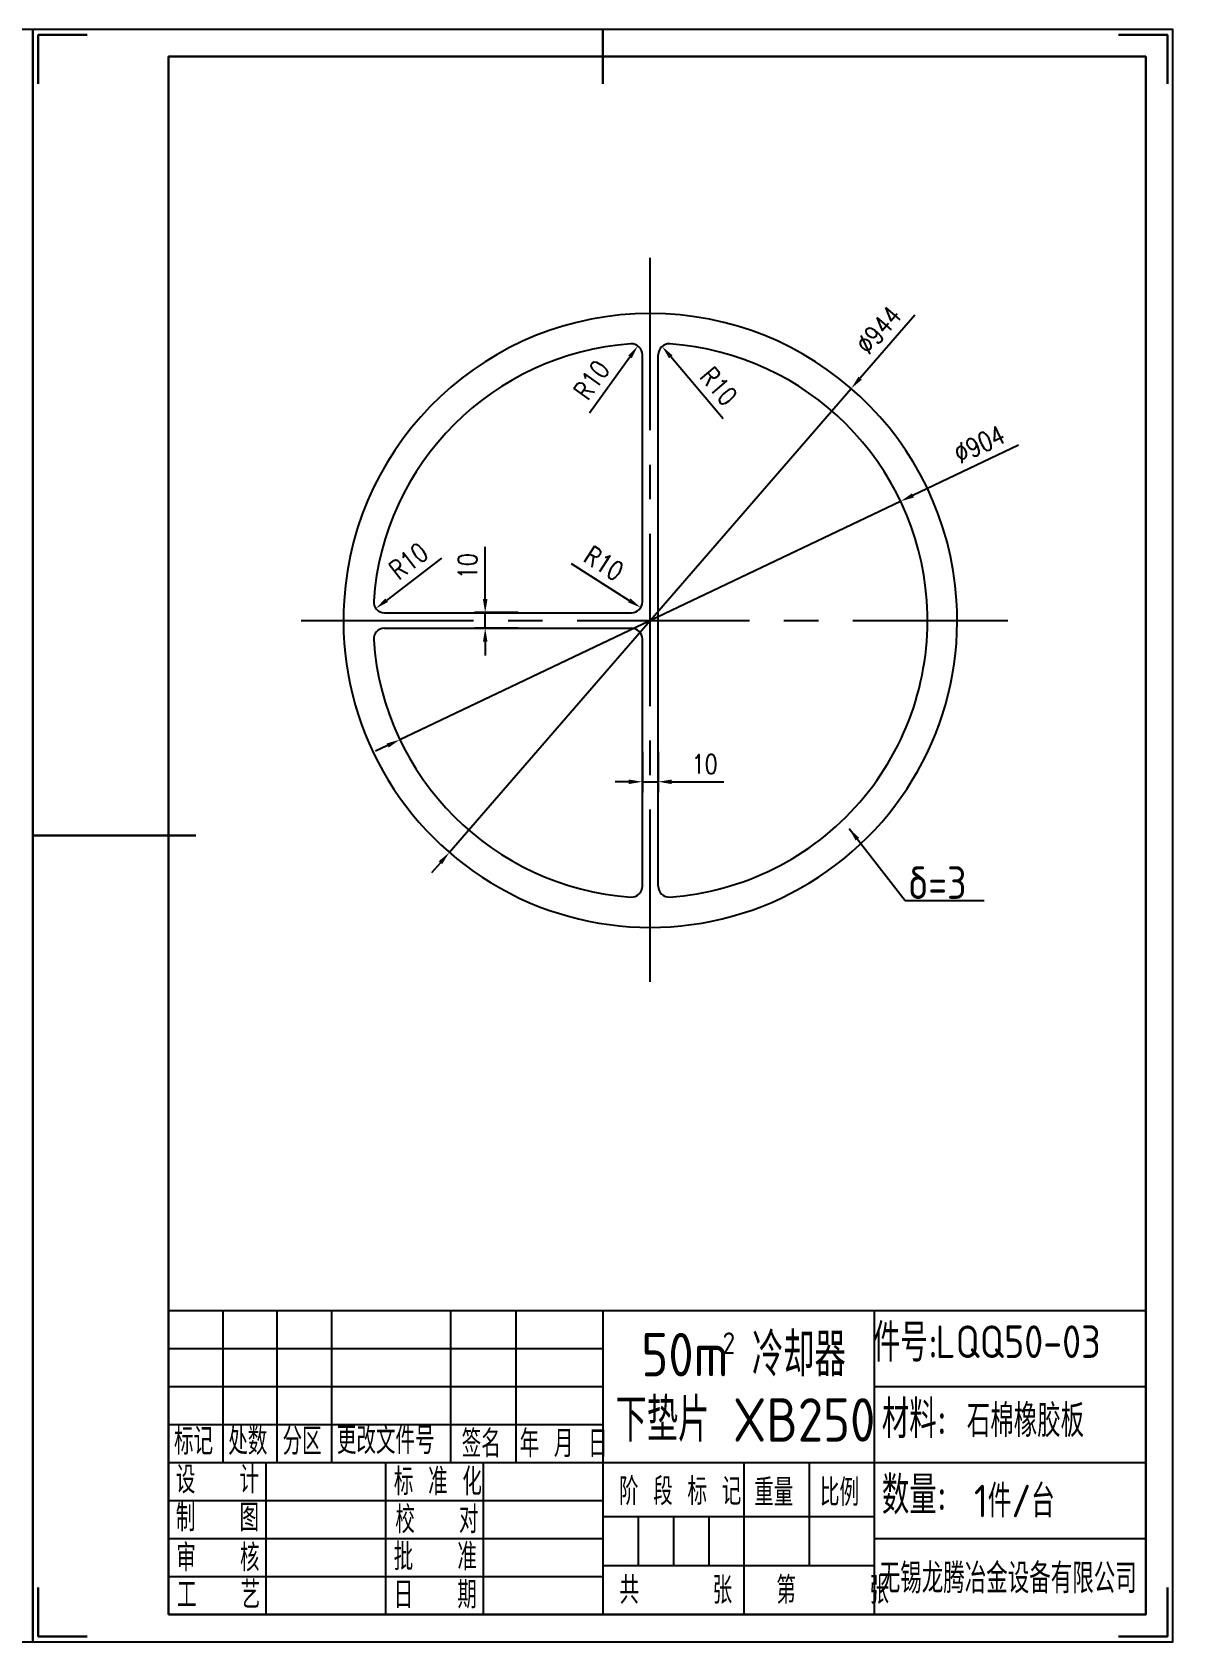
# Paper-space layout '布局1' of a CAD drawing. Extents: x 1187 to 4862, y -125 to 1349.
# Drawn here: x 4442 to 4652.1, y -125 to 171.5 of the extents above; entities that cross this region are included whole.
import ezdxf

# ---------------------------------------------------------------- set-up
doc = ezdxf.new("R2010")
doc.units = 0
doc.header["$MEASUREMENT"] = 0
doc.linetypes.add('CENTER', pattern=[50.8, 31.75, -6.35, 6.35, -6.35])
doc.layers.get('DEFPOINTS').update_dxf_attribs({"linetype": 'CONTINUOUS'})
for name, color, linetype in [('一般注释', 5, 'CONTINUOUS'), ('中心线', 1, 'CENTER'), ('可见轮廓线', 7, 'CONTINUOUS'), ('图框_外框线', 7, 'CONTINUOUS'), ('图框_标题栏文字', 6, 'CONTINUOUS'), ('尺寸标注', 5, 'CONTINUOUS')]:
    doc.layers.add(name, color=color, linetype=linetype)
doc.layers.add('图框_内框线', color=5, linetype='CONTINUOUS', lineweight=30)
doc.layers.add('图框_角线', color=5, linetype='CONTINUOUS', lineweight=30)
doc.styles.add('TH_GBDIM', font='romans.shx', dxfattribs={"width": 0.8, "bigfont": 'gbcbig.shx'})
doc.styles.add('工程字', font='gbenor.shx', dxfattribs={"bigfont": 'gbcbig.shx'})
doc.styles.add('总图名称', font='gbenor.shx', dxfattribs={"height": 8, "bigfont": 'gbcbig.shx'})
doc.dimstyles.new('TH_GBDIM', dxfattribs={"dimtxt": 3.5, "dimasz": 2.5, "dimexe": 2, "dimexo": 0, "dimgap": 1.5, "dimtad": 1, "dimdec": 1, "dimzin": 0, "dimdsep": 46, "dimtxsty": 'TH_GBDIM', "dimcen": 2.5, "dimclrd": 130, "dimclre": 130, "dimclrt": 3, "dimadec": 0, "dimazin": 0, "dimtfac": 0.714286, "dimtdec": 1, "dimtmove": 0, "dimatfit": 3, "dimfxl": 0, "dimtolj": 1, "dimtzin": 0, "dimlwd": -1, "dimlwe": -1, "dimarcsym": 0})

# ---------------------------------------------------------------- blocks, each defined once
blk = doc.blocks.new('*D197')
at = {"layer": 'DEFPOINTS', "color": 0}
for p in [(4592.86, 105.9), (4518.82, 20.43)]:
    blk.add_point(p, dxfattribs=at)
at = {"layer": '一般注释', "color": 5}
for p, q in [((4604.56, 119.4), (4594.5, 107.79)), ((4518.82, 20.43), (4592.86, 105.9)), ((4517.18, 18.54), (4515.55, 16.65))]:
    blk.add_line(p, q, dxfattribs=at)
for points in [[(4594.18, 108.06), (4594.81, 107.52), (4592.86, 105.9)], [(4516.87, 18.81), (4517.5, 18.27), (4518.82, 20.43)]]:
    blk.add_solid(points, dxfattribs=at)
at = {"layer": '一般注释', "color": 5, "insert": (4597.89, 116.67), "char_height": 3.5, "attachment_point": 5, "rotation": 49.0991, "style": 'TH_GBDIM'}
blk.add_mtext('\\A1;%%C944', dxfattribs=at)
blk = doc.blocks.new('*D198')
at = {"layer": 'DEFPOINTS', "color": 0}
for p in [(4601.96, 85.12), (4509.72, 41.21)]:
    blk.add_point(p, dxfattribs=at)
at = {"layer": '一般注释', "color": 5}
for p, q in [((4623.67, 95.45), (4604.22, 86.19)), ((4509.72, 41.21), (4601.96, 85.12)), ((4507.46, 40.14), (4505.21, 39.06))]:
    blk.add_line(p, q, dxfattribs=at)
for points in [[(4604.04, 86.57), (4604.4, 85.81), (4601.96, 85.12)], [(4507.29, 40.51), (4507.64, 39.76), (4509.72, 41.21)]]:
    blk.add_solid(points, dxfattribs=at)
at = {"layer": '一般注释', "color": 5, "insert": (4616.47, 95.62), "char_height": 3.5, "attachment_point": 5, "rotation": 25.4544, "style": 'TH_GBDIM'}
blk.add_mtext('\\A1;%%C904', dxfattribs=at)
blk = doc.blocks.new('*D199')
at = {"layer": 'DEFPOINTS', "color": 0}
for p in [(4554.39, 38.96), (4557.29, 38.96), (4557.29, 33.45)]:
    blk.add_point(p, dxfattribs=at)
at = {"layer": '一般注释', "color": 5}
for p, q in [((4554.39, 38.96), (4554.39, 31.45)), ((4557.29, 38.96), (4557.29, 31.45)), ((4551.89, 33.45), (4549.39, 33.45)), ((4554.39, 33.45), (4557.29, 33.45)), ((4559.79, 33.45), (4569.42, 33.45))]:
    blk.add_line(p, q, dxfattribs=at)
for points in [[(4551.89, 33.86), (4551.89, 33.03), (4554.39, 33.45)], [(4559.79, 33.86), (4559.79, 33.03), (4557.29, 33.45)]]:
    blk.add_solid(points, dxfattribs=at)
at = {"layer": '一般注释', "color": 5, "insert": (4565.86, 36.7), "char_height": 3.5, "attachment_point": 5, "style": 'TH_GBDIM'}
blk.add_mtext('\\A1;10', dxfattribs=at)
blk = doc.blocks.new('*D200')
at = {"layer": 'DEFPOINTS', "color": 0}
for p in [(4525.43, 64.6), (4531.51, 64.6), (4531.51, 61.73)]:
    blk.add_point(p, dxfattribs=at)
at = {"layer": '一般注释', "color": 5}
for p, q in [((4525.43, 67.1), (4525.43, 76.73)), ((4531.51, 64.6), (4523.43, 64.6)), ((4525.43, 61.73), (4525.43, 64.6)), ((4531.51, 61.73), (4523.43, 61.73)), ((4525.43, 59.23), (4525.43, 56.73))]:
    blk.add_line(p, q, dxfattribs=at)
for points in [[(4525.01, 67.1), (4525.85, 67.1), (4525.43, 64.6)], [(4525.01, 59.23), (4525.85, 59.23), (4525.43, 61.73)]]:
    blk.add_solid(points, dxfattribs=at)
at = {"layer": '一般注释', "color": 5, "insert": (4522.18, 73.17), "char_height": 3.5, "attachment_point": 5, "rotation": 90, "style": 'TH_GBDIM'}
blk.add_mtext('\\A1;10', dxfattribs=at)
blk = doc.blocks.new('*D201')
at = {"layer": 'DEFPOINTS', "color": 0}
for p in [(4505.3, 65.38), (4506.88, 66.6)]:
    blk.add_point(p, dxfattribs=at)
at = {"layer": '一般注释', "color": 5}
blk.add_line((4517.35, 74.65), (4507.28, 66.9), dxfattribs=at)
blk.add_solid([(4507.03, 67.23), (4507.53, 66.57), (4505.3, 65.38)], dxfattribs=at)
at = {"layer": '一般注释', "color": 5, "insert": (4511.32, 74.11), "char_height": 3.5, "attachment_point": 5, "rotation": 37.5633, "style": 'TH_GBDIM'}
blk.add_mtext('\\A1;R10', dxfattribs=at)
blk = doc.blocks.new('*D202')
at = {"layer": 'DEFPOINTS', "color": 0}
for p in [(4552.39, 66.6), (4554.08, 65.53)]:
    blk.add_point(p, dxfattribs=at)
at = {"layer": '一般注释', "color": 5}
blk.add_line((4541.24, 73.66), (4551.97, 66.87), dxfattribs=at)
blk.add_solid([(4552.19, 67.22), (4551.75, 66.51), (4554.08, 65.53)], dxfattribs=at)
at = {"layer": '一般注释', "color": 5, "insert": (4547.29, 73.68), "char_height": 3.5, "attachment_point": 5, "rotation": 327.654, "style": 'TH_GBDIM'}
blk.add_mtext('\\A1;R10', dxfattribs=at)
blk = doc.blocks.new('*D203')
at = {"layer": 'DEFPOINTS', "color": 0}
for p in [(4558, 113.65), (4559.29, 112.12)]:
    blk.add_point(p, dxfattribs=at)
at = {"layer": '一般注释', "color": 5}
blk.add_line((4569.27, 100.33), (4559.61, 111.74), dxfattribs=at)
blk.add_solid([(4559.93, 112.01), (4559.3, 111.47), (4558, 113.65)], dxfattribs=at)
at = {"layer": '一般注释', "color": 5, "insert": (4568.45, 106.32), "char_height": 3.5, "attachment_point": 5, "rotation": 310.242, "style": 'TH_GBDIM'}
blk.add_mtext('\\A1;R10', dxfattribs=at)
blk = doc.blocks.new('*D204')
at = {"layer": 'DEFPOINTS', "color": 0}
for p in [(4553.56, 113.74), (4552.39, 112.12)]:
    blk.add_point(p, dxfattribs=at)
at = {"layer": '一般注释', "color": 5}
blk.add_line((4544.67, 101.41), (4552.1, 111.71), dxfattribs=at)
blk.add_solid([(4551.76, 111.96), (4552.44, 111.47), (4553.56, 113.74)], dxfattribs=at)
at = {"layer": '一般注释', "color": 5, "insert": (4545.02, 107.45), "char_height": 3.5, "attachment_point": 5, "rotation": 54.2131, "style": 'TH_GBDIM'}
blk.add_mtext('\\A1;R10', dxfattribs=at)

psp = doc.layouts.new('布局1')

# ---------------------------------------------------------------- linework, layer by layer
at = {"layer": '中心线'}
for p, q in [((4555.841, -3.404), (4555.841, 132.172)), ((4491.552, 63.164), (4621.698, 63.164))]:
    psp.add_line(p, q, dxfattribs=at)
at = {"layer": '可见轮廓线'}
for p, q in [((4554.391, 66.598), (4554.391, 112.12)), ((4557.291, 66.828), (4557.291, 112.12)), ((4557.291, 14.208), (4557.291, 66.828)), ((4506.884, 64.598), (4552.391, 64.598)), ((4506.884, 61.729), (4552.391, 61.729)), ((4554.391, 14.208), (4554.391, 59.729))]:
    psp.add_line(p, q, dxfattribs=at)
for centre, radius, start, end in [((4555.841, 63.164), 56.541, 3.71598, 176.28402), ((4555.841, 63.164), 51.077, 94.03105, 175.98711), ((4552.391, 112.12), 2, 0, 94.03105), ((4559.291, 112.12), 2, 85.96895, 180), ((4555.841, 63.164), 51.077, 4.11409, 85.96895), ((4555.841, 63.164), 56.541, 176.28402, 3.71598), ((4506.884, 66.598), 2, 175.98711, 270), ((4552.391, 66.598), 2, 270, 360), ((4555.841, 63.164), 51.077, 274.03105, 4.11409), ((4506.884, 59.729), 2, 90, 184.01289), ((4555.841, 63.164), 51.077, 184.01289, 265.96895), ((4552.391, 59.729), 2, 360, 90), ((4552.391, 14.208), 2, 265.96895, 360), ((4559.291, 14.208), 2, 180, 274.03105)]:
    psp.add_arc(centre, radius, start, end, dxfattribs=at)
at = {"layer": '图框_内框线'}
for points in [[(4547.102, 172.026), (4547.102, 162.026)], [(4442.102, 23.526), (4472.102, 23.526)]]:
    psp.add_lwpolyline(points, dxfattribs=at)
psp.add_lwpolyline([(4467.102, -119.974), (4647.102, -119.974), (4647.102, 167.026), (4467.102, 167.026)], close=True, dxfattribs=at)
at = {"layer": '图框_外框线'}
for p, q in [((4467.102, -63.974), (4647.102, -63.974)), ((4467.102, -63.974), (4467.102, -119.974)), ((4477.102, -63.974), (4477.102, -91.974)), ((4487.102, -91.974), (4487.102, -63.974)), ((4497.102, -63.974), (4497.102, -91.974)), ((4519.102, -91.974), (4519.102, -63.974)), ((4531.102, -63.974), (4531.102, -91.974)), ((4547.102, -63.974), (4547.102, -119.974)), ((4597.102, -63.974), (4597.102, -119.974)), ((4647.102, -119.974), (4647.102, -63.974)), ((4467.102, -70.974), (4547.102, -70.974)), ((4467.102, -77.974), (4547.102, -77.974)), ((4597.102, -77.974), (4647.102, -77.974)), ((4467.102, -84.974), (4547.102, -84.974)), ((4467.102, -91.974), (4647.102, -91.974)), ((4467.102, -91.974), (4597.102, -91.974)), ((4485.102, -119.974), (4485.102, -91.974)), ((4507.102, -119.974), (4507.102, -91.974)), ((4525.102, -119.974), (4525.102, -91.974)), ((4573.102, -91.974), (4573.102, -119.974)), ((4585.102, -91.974), (4585.102, -110.974)), ((4467.102, -98.974), (4547.102, -98.974)), ((4597.102, -101.974), (4547.102, -101.974)), ((4553.602, -101.974), (4553.602, -110.974)), ((4560.102, -101.974), (4560.102, -110.974)), ((4566.602, -101.974), (4566.602, -110.974)), ((4467.102, -105.974), (4547.102, -105.974)), ((4597.102, -105.974), (4647.102, -105.974)), ((4597.102, -110.974), (4547.102, -110.974)), ((4467.102, -112.974), (4547.102, -112.974)), ((4467.102, -119.974), (4647.102, -119.974))]:
    psp.add_line(p, q, dxfattribs=at)
for points in [[(4232.102, -124.974), (4442.102, -124.974), (4442.102, 172.026), (4232.102, 172.026)], [(4442.102, -124.974), (4652.102, -124.974), (4652.102, 172.026), (4442.102, 172.026)]]:
    psp.add_lwpolyline(points, close=True, dxfattribs=at)
at = {"layer": '图框_角线', "flags": 128}
for points in [[(4443.102, 162.026), (4443.102, 171.026), (4452.102, 171.026)], [(4642.102, 171.026), (4651.102, 171.026), (4651.102, 162.026)], [(4452.102, -123.974), (4443.102, -123.974), (4443.102, -114.974)], [(4651.102, -114.974), (4651.102, -123.974), (4642.102, -123.974)]]:
    psp.add_lwpolyline(points, dxfattribs=at)

# ---------------------------------------------------------------- texts
at = {"layer": '一般注释'}
for s, height, style, p in [('δ=3', 6, '工程字', (4603.316, 11.865)), ('50m 冷却器', 8, '总图名称', (4554.2, -76.077)), ('2', 4, '工程字', (4569.155, -71.974)), ('LQQ50-03', 6, '工程字', (4608.395, -72.689)), ('下垫片 XB250', 8, '总图名称', (4549.44, -88.1)), ('石棉橡胶板', 6, '工程字', (4614.158, -87.262)), ('1件/台', 6, '工程字', (4615.469, -102.041))]:
    psp.add_text(s, height=height, dxfattribs=dict(at, style=style)).set_placement(p)
at = {"layer": '可见轮廓线', "style": '工程字'}
psp.add_text('无锡龙腾冶金设备有限公司', height=5.5, dxfattribs=at).set_placement((4597.936, -116.037))
at = {"layer": '图框_标题栏文字', "style": '工程字'}
for s, height, p in [('件号:', 7, (4596.884, -73.367)), ('材料:', 7, (4598.51, -87.463)), ('标记', 5, (4468.102, -90.535)), ('处数', 5, (4478.102, -90.535)), ('分区', 5, (4488.102, -90.535)), ('更改文件号', 5, (4498.102, -90.387)), ('签名', 5, (4521.102, -90.974)), ('年 月 日', 5, (4531.775, -90.974)), ('设   计', 5, (4468.437, -97.626)), ('标 准 化', 5, (4508.602, -97.974)), ('阶 段 标 记', 5, (4550.074, -99.774)), ('重量', 5, (4574.993, -99.974)), ('比例', 5, (4587.102, -99.974)), ('数量:', 7, (4598.51, -101.463)), ('制   图', 5, (4468.437, -104.626)), ('校   对', 5, (4508.867, -104.974)), ('审   核', 5, (4468.527, -111.991)), ('批   准', 5, (4508.572, -111.826)), ('共     张   第     张', 5, (4550.176, -117.974)), ('工   艺', 5, (4468.642, -118.826)), ('日   期', 5, (4508.572, -118.826))]:
    psp.add_text(s, height=height, dxfattribs=at).set_placement(p)

# ---------------------------------------------------------------- dimensions: what is measured, and where the dimension line sits
at = {"layer": '一般注释'}
dim = psp.add_diameter_dim_2p(p1=(4518.821, 20.428), p2=(4592.861, 105.9), text='%%C944', dimstyle='TH_GBDIM', override={"dimclrd": 5, "dimclre": 5, "dimclrt": 5}, dxfattribs=at)
dim.commit()
dim.dimension.update_dxf_attribs({"geometry": '*D197', "text_midpoint": (4597.891, 116.669)})
for center, mpoint, picture, middle in [((4552.391, 112.12), (4553.56, 113.742), '*D204', (4547.654, 105.549)), ((4559.291, 112.12), (4557.999, 113.647), '*D203', (4565.973, 104.224)), ((4506.884, 66.598), (4505.298, 65.379), '*D201', (4513.305, 71.536)), ((4552.391, 66.598), (4554.081, 65.528), '*D202', (4545.548, 70.932))]:
    dim = psp.add_radius_dim(center=center, mpoint=mpoint, text='R10', dimstyle='TH_GBDIM', override={"dimclrd": 5, "dimclre": 5, "dimclrt": 5, "dimtmove": 1}, dxfattribs=at)
    dim.commit()
    dim.dimension.update_dxf_attribs({"geometry": picture, "text_midpoint": middle, "dimtype": 164})
dim = psp.add_diameter_dim_2p(p1=(4509.722, 41.211), p2=(4601.96, 85.117), text='%%C904', dimstyle='TH_GBDIM', override={"dimclrd": 5, "dimclre": 5, "dimclrt": 5}, dxfattribs=at)
dim.commit()
dim.dimension.update_dxf_attribs({"geometry": '*D198', "text_midpoint": (4617.864, 92.687), "dimtype": 163})
dim = psp.add_linear_dim(base=(4525.43, 64.598), p1=(4531.513, 61.729), p2=(4531.513, 64.598), angle=90, text='10', dimstyle='TH_GBDIM', override={"dimclrd": 5, "dimclre": 5, "dimclrt": 5}, dxfattribs=at)
dim.commit()
dim.dimension.update_dxf_attribs({"geometry": '*D200', "text_midpoint": (4522.18, 73.165)})
dim = psp.add_linear_dim(base=(4557.291, 33.445), p1=(4554.391, 38.961), p2=(4557.291, 38.961), text='10', dimstyle='TH_GBDIM', override={"dimclrd": 5, "dimclre": 5, "dimclrt": 5}, dxfattribs=at)
dim.commit()
dim.dimension.update_dxf_attribs({"geometry": '*D199', "text_midpoint": (4565.858, 36.695)})

# ---------------------------------------------------------------- leaders
at = {"layer": '尺寸标注'}
psp.add_leader([(4592.455, 24.852), (4602.823, 11.598), (4617.344, 11.598)], dimstyle='TH_GBDIM', override={"dimgap": 1.5, "dimtad": 0, "dimclrd": 5, "dimclre": 5, "dimclrt": 5}, dxfattribs=at)

doc.saveas('drawing.dxf')
